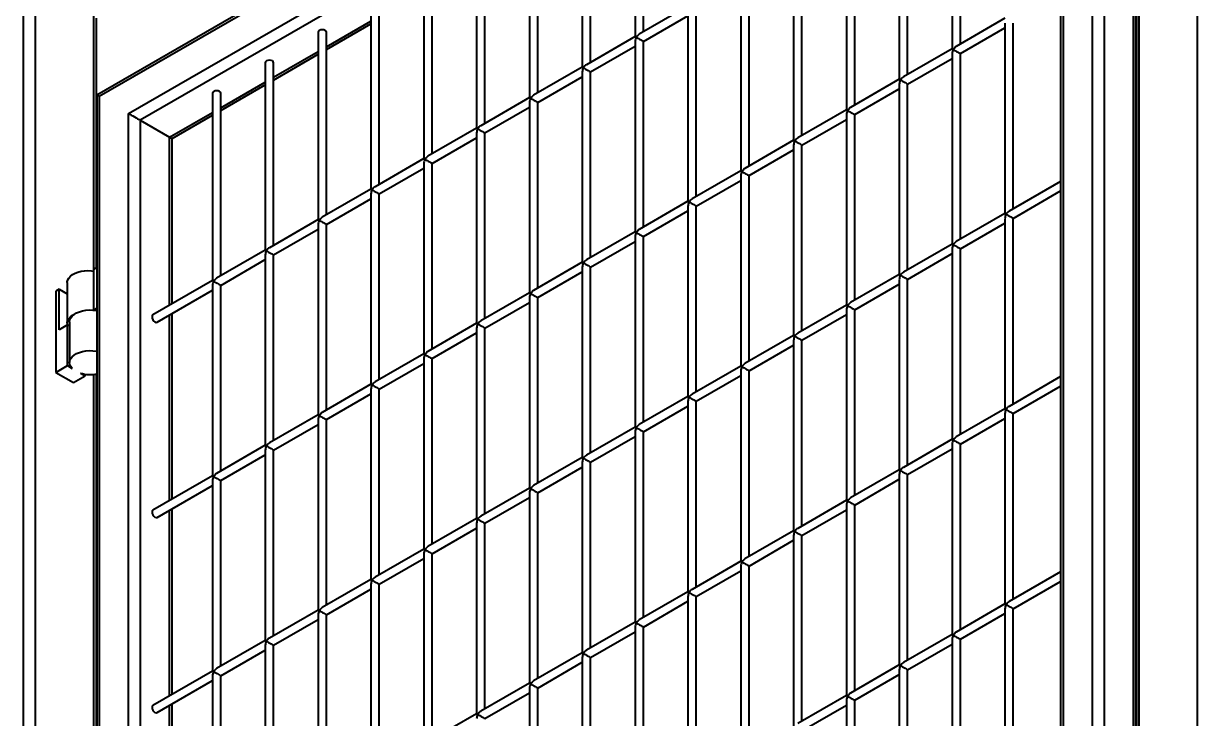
# Model space of a CAD drawing. Header units: millimetres. Extents: x 0 to 297, y 0 to 210.
# Drawn here: x 212.51 to 219.58, y 84.85 to 89.04 of the extents above; entities that cross this region are included whole.
import ezdxf

# ---------------------------------------------------------------- set-up
doc = ezdxf.new("R2010")
doc.units = ezdxf.units.MM
doc.layers.add('轮廓实线层', color=7, linetype='Continuous', lineweight=40)

msp = doc.modelspace()

# ---------------------------------------------------------------- linework, layer by layer
at = {"layer": '轮廓实线层', "color": 8, "linetype": 'Continuous', "lineweight": 40}
for p, q in [((219.5835, 77.2894), (219.5835, 93.3753)), ((219.2299, 93.1712), (219.2299, 77.0853)), ((218.7592, 91.6542), (213.216, 88.4542)), ((219.1981, 78.963), (219.1981, 90.5868)), ((212.5124, 73.2073), (212.5124, 89.2932)), ((212.5831, 89.2932), (212.5831, 73.2073)), ((212.9367, 87.5581), (212.9367, 89.0891)), ((214.337, 88.8972), (214.6052, 89.0521)), ((214.0188, 88.7135), (214.287, 88.8684)), ((213.7006, 88.5299), (213.9688, 88.6847)), ((213.3928, 88.3521), (213.6506, 88.501)), ((213.216, 88.4542), (213.216, 74.3449)), ((213.3928, 87.3399), (213.3928, 88.3521)), ((213.3928, 86.1641), (213.3928, 87.2822)), ((212.9367, 75.31), (212.9367, 86.9236)), ((213.3928, 84.9883), (213.3928, 86.1063)), ((213.3928, 83.8124), (213.3928, 84.9305))]:
    msp.add_line(p, q, dxfattribs=at)
at = {"layer": '轮廓实线层', "color": 7, "linetype": 'Continuous', "lineweight": 40}
for p, q in [((219.2153, 93.1508), (219.2153, 77.0768)), ((218.986, 92.0878), (212.9539, 88.6056)), ((219.0213, 92.0913), (219.0213, 77.3936)), ((218.9506, 92.0505), (212.9685, 88.5971)), ((218.9506, 77.4344), (218.9506, 92.0505)), ((213.1453, 88.495), (218.7739, 91.7443)), ((218.7739, 91.7443), (218.7739, 77.5365)), ((218.7592, 91.695), (218.7592, 77.545)), ((219.2128, 78.9676), (219.2128, 90.5835)), ((216.1962, 90.087), (216.1962, 88.9583)), ((216.2462, 88.9871), (216.2462, 90.087)), ((218.1054, 90.0316), (218.1054, 88.8846)), ((218.1554, 88.9135), (218.1554, 90.0316)), ((215.878, 89.9033), (215.878, 88.7746)), ((215.928, 88.8035), (215.928, 89.9033)), ((217.7872, 89.8479), (217.7872, 88.7009)), ((217.8372, 88.7298), (217.8372, 89.8479)), ((215.5598, 89.7196), (215.5598, 88.5909)), ((215.6098, 88.6198), (215.6098, 89.7196)), ((217.469, 89.6642), (217.469, 88.5172)), ((217.519, 88.5461), (217.519, 89.6642)), ((215.2416, 89.5359), (215.2416, 88.4072)), ((215.2916, 88.4361), (215.2916, 89.5359)), ((217.1508, 89.4805), (217.1508, 88.3335)), ((217.2008, 88.3624), (217.2008, 89.4805)), ((214.9234, 89.3522), (214.9234, 88.2235)), ((214.9734, 88.2524), (214.9734, 89.3522)), ((216.8326, 89.2968), (216.8326, 88.1499)), ((216.8826, 88.1787), (216.8826, 89.2968)), ((214.6052, 89.1685), (214.6052, 88.0398)), ((214.6552, 88.0687), (214.6552, 89.1685)), ((216.5144, 89.142), (216.2212, 88.9727)), ((216.5144, 89.1131), (216.5144, 87.9662)), ((216.5644, 87.995), (216.5644, 89.1131)), ((212.9513, 87.5665), (212.9513, 89.0687)), ((214.337, 88.8803), (214.6052, 89.0352)), ((216.2462, 88.9294), (216.5144, 89.0842)), ((218.4236, 89.0683), (218.1304, 88.8991)), ((218.4236, 89.0394), (218.4236, 87.8925)), ((218.4736, 87.9214), (218.4736, 89.0394)), ((214.287, 88.9849), (214.287, 87.8561)), ((214.337, 87.885), (214.337, 88.9849)), ((216.1962, 88.9583), (215.903, 88.789)), ((218.1554, 88.8557), (218.4236, 89.0106)), ((215.928, 88.7457), (216.1962, 88.9006)), ((216.1962, 88.9294), (216.1962, 87.7825)), ((216.2462, 87.8113), (216.2462, 88.9294)), ((218.1054, 88.8846), (217.8122, 88.7154)), ((214.0188, 88.6966), (214.287, 88.8515)), ((217.8372, 88.6721), (218.1054, 88.8269)), ((218.1054, 88.8557), (218.1054, 87.7088)), ((218.1554, 87.7377), (218.1554, 88.8557)), ((213.9688, 88.8012), (213.9688, 87.6724)), ((214.0188, 87.7013), (214.0188, 88.8012)), ((215.878, 88.7746), (215.5848, 88.6053)), ((215.878, 88.7457), (215.878, 87.5988)), ((215.928, 87.6276), (215.928, 88.7457)), ((215.6098, 88.562), (215.878, 88.7169)), ((217.7872, 88.7009), (217.494, 88.5317)), ((217.7872, 88.6721), (217.7872, 87.5251)), ((217.8372, 87.554), (217.8372, 88.6721)), ((212.9539, 88.6056), (212.9539, 73.9317)), ((213.6506, 88.6175), (213.6506, 87.4888)), ((213.7006, 88.5129), (213.9688, 88.6678)), ((213.7006, 87.5176), (213.7006, 88.6175)), ((217.519, 88.4884), (217.7872, 88.6432)), ((212.9685, 88.5971), (212.9685, 73.981)), ((215.5598, 88.5909), (215.2666, 88.4216)), ((215.2916, 88.3783), (215.5598, 88.5332)), ((215.5598, 88.562), (215.5598, 87.4151)), ((215.6098, 87.4439), (215.6098, 88.562)), ((213.1453, 74.2872), (213.1453, 88.495)), ((213.4074, 88.3437), (213.6506, 88.4841)), ((217.469, 88.5172), (217.1758, 88.348)), ((217.2008, 88.3047), (217.469, 88.4595)), ((217.469, 88.4884), (217.469, 87.3414)), ((217.519, 87.3703), (217.519, 88.4884)), ((213.216, 88.4542), (213.3928, 88.3521)), ((215.2416, 88.4072), (214.9484, 88.238)), ((213.4074, 87.3484), (213.4074, 88.3437)), ((214.9734, 88.1946), (215.2416, 88.3495)), ((215.2416, 88.3783), (215.2416, 87.2314)), ((215.2916, 87.2603), (215.2916, 88.3783)), ((217.1508, 88.3335), (216.8576, 88.1643)), ((216.8826, 88.121), (217.1508, 88.2758)), ((217.1508, 88.3047), (217.1508, 87.1577)), ((217.2008, 87.1866), (217.2008, 88.3047)), ((214.9234, 88.2235), (214.6302, 88.0543)), ((214.9234, 88.1946), (214.9234, 87.0477)), ((214.9734, 87.0766), (214.9734, 88.1946)), ((214.6552, 88.011), (214.9234, 88.1658)), ((216.8326, 88.1499), (216.5394, 87.9806)), ((216.8326, 88.121), (216.8326, 86.974)), ((216.8826, 87.0029), (216.8826, 88.121)), ((214.6052, 88.0398), (214.312, 87.8706)), ((216.5644, 87.9373), (216.8326, 88.0921)), ((218.7592, 88.0862), (218.4486, 87.9069)), ((214.337, 87.8273), (214.6052, 87.9821)), ((214.6052, 88.011), (214.6052, 86.864)), ((214.6552, 86.8929), (214.6552, 88.011)), ((216.5144, 87.9662), (216.2212, 87.7969)), ((218.4736, 87.8636), (218.7592, 88.0285)), ((216.2462, 87.7536), (216.5144, 87.9084)), ((216.5144, 87.9373), (216.5144, 86.7903)), ((216.5644, 86.8192), (216.5644, 87.9373)), ((214.287, 87.8561), (213.9938, 87.6869)), ((214.287, 87.8273), (214.287, 86.6803)), ((214.337, 86.7092), (214.337, 87.8273)), ((218.4236, 87.8925), (218.1304, 87.7232)), ((218.1554, 87.6799), (218.4236, 87.8348)), ((218.4236, 87.8636), (218.4236, 86.7167)), ((218.4736, 86.7455), (218.4736, 87.8636)), ((214.0188, 87.6436), (214.287, 87.7984)), ((216.1962, 87.7825), (215.903, 87.6132)), ((216.1962, 87.7536), (216.1962, 86.6066)), ((216.2462, 86.6355), (216.2462, 87.7536)), ((215.928, 87.5699), (216.1962, 87.7247)), ((218.1054, 87.7088), (217.8122, 87.5395)), ((213.9688, 87.6724), (213.6756, 87.5032)), ((213.7006, 87.4599), (213.9688, 87.6147)), ((213.9688, 87.6436), (213.9688, 86.4966)), ((214.0188, 86.5255), (214.0188, 87.6436)), ((217.8372, 87.4962), (218.1054, 87.6511)), ((218.1054, 87.6799), (218.1054, 86.533)), ((218.1554, 86.5618), (218.1554, 87.6799)), ((212.9539, 87.568), (212.9332, 87.556)), ((212.9332, 87.556), (212.9332, 87.3111)), ((215.878, 87.5988), (215.5848, 87.4295)), ((215.6098, 87.3862), (215.878, 87.541)), ((215.878, 87.5699), (215.878, 86.423)), ((215.928, 86.4518), (215.928, 87.5699)), ((212.7763, 87.4764), (212.7763, 87.2315)), ((213.6506, 87.4888), (213.2919, 87.2817)), ((217.7872, 87.5251), (217.494, 87.3558)), ((217.7872, 87.4962), (217.7872, 86.3493)), ((217.8372, 86.3782), (217.8372, 87.4962)), ((212.7281, 87.4377), (212.7069, 87.4254)), ((212.7069, 87.4254), (212.7069, 86.9355)), ((212.7281, 87.1927), (212.7281, 87.4377)), ((212.7281, 87.4377), (212.7763, 87.4098)), ((213.3169, 87.2384), (213.6506, 87.431)), ((213.6506, 87.4599), (213.6506, 86.3129)), ((213.7006, 86.3418), (213.7006, 87.4599)), ((215.5598, 87.4151), (215.2666, 87.2458)), ((217.519, 87.3125), (217.7872, 87.4674)), ((215.2916, 87.2025), (215.5598, 87.3573)), ((215.5598, 87.3862), (215.5598, 86.2393)), ((215.6098, 86.2681), (215.6098, 87.3862)), ((217.469, 87.3414), (217.1758, 87.1722)), ((212.9332, 87.3111), (212.9539, 87.323)), ((213.4074, 86.1725), (213.4074, 87.2906)), ((217.2008, 87.1289), (217.469, 87.2837)), ((217.469, 87.3125), (217.469, 86.1656)), ((217.519, 86.1945), (217.519, 87.3125)), ((212.7776, 87.2213), (212.7281, 87.1927)), ((212.7776, 86.9763), (212.7776, 87.2213)), ((212.7776, 87.2213), (212.7905, 87.2138)), ((212.7905, 87.2396), (212.7905, 86.9947)), ((215.2416, 87.2314), (214.9484, 87.0621)), ((215.2416, 87.2025), (215.2416, 86.0556)), ((215.2916, 86.0844), (215.2916, 87.2025)), ((214.9734, 87.0188), (215.2416, 87.1737)), ((217.1508, 87.1577), (216.8576, 86.9885)), ((217.1508, 87.1289), (217.1508, 85.9819)), ((217.2008, 86.0108), (217.2008, 87.1289)), ((214.9234, 87.0477), (214.6302, 86.8784)), ((216.8826, 86.9452), (217.1508, 87.1)), ((212.7069, 86.9355), (212.7776, 86.9763)), ((212.7776, 86.9763), (212.8059, 86.96)), ((214.6552, 86.8351), (214.9234, 86.99)), ((214.9234, 87.0188), (214.9234, 85.8719)), ((214.9734, 85.9007), (214.9734, 87.0188)), ((212.7069, 86.9355), (212.8129, 86.8743)), ((212.8129, 86.8743), (212.8837, 86.9151)), ((212.8554, 86.9314), (212.8837, 86.9151)), ((212.8837, 86.9151), (212.8837, 86.9249)), ((212.9513, 75.3184), (212.9513, 86.9255)), ((216.8326, 86.974), (216.5394, 86.8048)), ((216.5644, 86.7615), (216.8326, 86.9163)), ((216.8326, 86.9452), (216.8326, 85.7982)), ((216.8826, 85.8271), (216.8826, 86.9452)), ((218.7592, 86.9104), (218.4486, 86.7311)), ((214.6052, 86.864), (214.312, 86.6947)), ((214.6052, 86.8351), (214.6052, 85.6882)), ((214.6552, 85.7171), (214.6552, 86.8351)), ((218.4736, 86.6878), (218.7592, 86.8527)), ((214.337, 86.6514), (214.6052, 86.8063)), ((216.5144, 86.7903), (216.2212, 86.6211)), ((216.2462, 86.5778), (216.5144, 86.7326)), ((216.5144, 86.7615), (216.5144, 85.6145)), ((216.5644, 85.6434), (216.5644, 86.7615)), ((218.4236, 86.7167), (218.1304, 86.5474)), ((214.287, 86.6803), (213.9938, 86.5111)), ((214.0188, 86.4678), (214.287, 86.6226)), ((214.287, 86.6514), (214.287, 85.5045)), ((214.337, 85.5334), (214.337, 86.6514)), ((218.1554, 86.5041), (218.4236, 86.6589)), ((218.4236, 86.6878), (218.4236, 85.5409)), ((218.4736, 85.5697), (218.4736, 86.6878)), ((216.1962, 86.6066), (215.903, 86.4374)), ((216.1962, 86.5778), (216.1962, 85.4308)), ((216.2462, 85.4597), (216.2462, 86.5778)), ((213.9688, 86.4966), (213.6756, 86.3274)), ((215.928, 86.3941), (216.1962, 86.5489)), ((218.1054, 86.533), (217.8122, 86.3637)), ((218.1054, 86.5041), (218.1054, 85.3572)), ((218.1554, 85.386), (218.1554, 86.5041)), ((213.7006, 86.2841), (213.9688, 86.4389)), ((213.9688, 86.4678), (213.9688, 85.3208)), ((214.0188, 85.3497), (214.0188, 86.4678)), ((215.878, 86.423), (215.5848, 86.2537)), ((217.8372, 86.3204), (218.1054, 86.4752)), ((215.6098, 86.2104), (215.878, 86.3652)), ((215.878, 86.3941), (215.878, 85.2471)), ((215.928, 85.276), (215.928, 86.3941)), ((217.7872, 86.3493), (217.494, 86.18)), ((213.6506, 86.3129), (213.2919, 86.1058)), ((213.6506, 86.2841), (213.6506, 85.1371)), ((213.7006, 85.166), (213.7006, 86.2841)), ((217.519, 86.1367), (217.7872, 86.2916)), ((217.7872, 86.3204), (217.7872, 85.1735)), ((217.8372, 85.2023), (217.8372, 86.3204)), ((213.3169, 86.0625), (213.6506, 86.2552)), ((215.5598, 86.2393), (215.2666, 86.07)), ((215.5598, 86.2104), (215.5598, 85.0634)), ((215.6098, 85.0923), (215.6098, 86.2104)), ((215.2916, 86.0267), (215.5598, 86.1815)), ((217.469, 86.1656), (217.1758, 85.9963)), ((217.469, 86.1367), (217.469, 84.9898)), ((217.519, 85.0186), (217.519, 86.1367)), ((213.4074, 84.9967), (213.4074, 86.1148)), ((215.2416, 86.0556), (214.9484, 85.8863)), ((217.2008, 85.953), (217.469, 86.1079)), ((214.9734, 85.843), (215.2416, 85.9978)), ((215.2416, 86.0267), (215.2416, 84.8798)), ((215.2916, 84.9086), (215.2916, 86.0267)), ((217.1508, 85.9819), (216.8576, 85.8126)), ((216.8826, 85.7693), (217.1508, 85.9242)), ((217.1508, 85.953), (217.1508, 84.8061)), ((217.2008, 84.835), (217.2008, 85.953)), ((214.9234, 85.8719), (214.6302, 85.7026)), ((214.9234, 85.843), (214.9234, 84.6961)), ((214.9734, 84.7249), (214.9734, 85.843)), ((214.6552, 85.6593), (214.9234, 85.8141)), ((216.8326, 85.7982), (216.5394, 85.629)), ((216.5644, 85.5857), (216.8326, 85.7405)), ((216.8326, 85.7693), (216.8326, 84.6224)), ((216.8826, 84.6513), (216.8826, 85.7693)), ((218.7592, 85.7346), (218.4486, 85.5553)), ((214.6052, 85.6882), (214.312, 85.5189)), ((214.6052, 85.6593), (214.6052, 84.5124)), ((214.6552, 84.5412), (214.6552, 85.6593)), ((218.4736, 85.512), (218.7592, 85.6769)), ((214.337, 85.4756), (214.6052, 85.6305)), ((216.5144, 85.6145), (216.2212, 85.4453)), ((216.5144, 85.5857), (216.5144, 84.4387)), ((216.5644, 84.4676), (216.5644, 85.5857)), ((214.287, 85.5045), (213.9938, 85.3352)), ((216.2462, 85.402), (216.5144, 85.5568)), ((218.4236, 85.5409), (218.1304, 85.3716)), ((218.4236, 85.512), (218.4236, 84.365)), ((218.4736, 84.3939), (218.4736, 85.512)), ((214.0188, 85.2919), (214.287, 85.4468)), ((214.287, 85.4756), (214.287, 84.3287)), ((214.337, 84.3575), (214.337, 85.4756)), ((216.1962, 85.4308), (215.903, 85.2616)), ((218.1554, 85.3283), (218.4236, 85.4831)), ((215.928, 85.2183), (216.1962, 85.3731)), ((216.1962, 85.402), (216.1962, 84.255)), ((216.2462, 84.2839), (216.2462, 85.402)), ((218.1054, 85.3572), (217.8122, 85.1879)), ((213.9688, 85.3208), (213.6756, 85.1515)), ((213.9688, 85.2919), (213.9688, 84.145)), ((214.0188, 84.1739), (214.0188, 85.2919)), ((217.8372, 85.1446), (218.1054, 85.2994)), ((218.1054, 85.3283), (218.1054, 84.1813)), ((218.1554, 84.2102), (218.1554, 85.3283)), ((213.7006, 85.1082), (213.9688, 85.2631)), ((215.878, 85.2471), (215.5848, 85.0779)), ((215.878, 85.2183), (215.878, 84.0713)), ((215.928, 84.1002), (215.928, 85.2183)), ((213.6506, 85.1371), (213.2919, 84.93)), ((215.6098, 85.0346), (215.878, 85.1894)), ((217.7872, 85.1735), (217.494, 85.0042)), ((217.7872, 85.1446), (217.7872, 83.9977)), ((217.8372, 84.0265), (217.8372, 85.1446)), ((213.3169, 84.8867), (213.6506, 85.0794)), ((213.6506, 85.1082), (213.6506, 83.9613)), ((213.7006, 83.9902), (213.7006, 85.1082)), ((217.519, 84.9609), (217.7872, 85.1157)), ((215.5598, 85.0634), (215.2666, 84.8942)), ((215.2916, 84.8509), (215.5598, 85.0057)), ((215.5598, 85.0346), (215.5598, 83.8876)), ((215.6098, 83.9165), (215.6098, 85.0346)), ((213.4074, 83.8209), (213.4074, 84.939)), ((217.469, 84.9898), (217.1758, 84.8205)), ((217.2008, 84.7772), (217.469, 84.932)), ((217.469, 84.9609), (217.469, 83.814)), ((217.519, 83.8428), (217.519, 84.9609)), ((215.2416, 84.8798), (214.9484, 84.7105))]:
    msp.add_line(p, q, dxfattribs=at)
at = {"layer": '轮廓实线层', "color": 7, "linetype": 'Continuous', "lineweight": 40, "flags": 128}
for points in [[(214.3297, 88.9951), (214.3216, 88.9982), (214.312, 88.9993), (214.3024, 88.9982), (214.2943, 88.9951), (214.2889, 88.9904), (214.287, 88.9849)], [(214.337, 88.9849), (214.3351, 88.9904), (214.3297, 88.9951)], [(214.0115, 88.8114), (214.0034, 88.8145), (213.9938, 88.8156), (213.9842, 88.8145), (213.9761, 88.8114), (213.9707, 88.8067), (213.9688, 88.8012)], [(214.0188, 88.8012), (214.0169, 88.8067), (214.0115, 88.8114)], [(213.6933, 88.6277), (213.6852, 88.6308), (213.6756, 88.6319), (213.666, 88.6308), (213.6579, 88.6277), (213.6525, 88.623), (213.6506, 88.6175)], [(213.7006, 88.6175), (213.6987, 88.623), (213.6933, 88.6277)], [(212.7763, 87.4764), (212.7765, 87.4804), (212.7794, 87.4924), (212.7858, 87.504), (212.7954, 87.5147), (212.808, 87.5244), (212.8232, 87.5328), (212.8406, 87.5395), (212.8598, 87.5445), (212.8801, 87.5475), (212.901, 87.5486), (212.9219, 87.5476), (212.9332, 87.5462)], [(212.7776, 87.2213), (212.7771, 87.2233), (212.7765, 87.2354), (212.7794, 87.2474), (212.7858, 87.259), (212.7954, 87.2698), (212.808, 87.2795), (212.8203, 87.2864)], [(212.7905, 87.2396), (212.7905, 87.2398), (212.7923, 87.2519), (212.7976, 87.2636), (212.8062, 87.2747), (212.8179, 87.2847), (212.8323, 87.2935), (212.8491, 87.3008), (212.8678, 87.3063), (212.8878, 87.31), (212.9086, 87.3117), (212.9296, 87.3113), (212.9501, 87.309), (212.9539, 87.3083)], [(213.2919, 87.2817), (213.2919, 87.2817), (213.2881, 87.2772), (213.2867, 87.2702), (213.2881, 87.2616), (213.2919, 87.2528), (213.2976, 87.2451), (213.3044, 87.2396), (213.3111, 87.2372), (213.3169, 87.2384)], [(212.8059, 86.96), (212.7974, 86.971), (212.7922, 86.9828), (212.7905, 86.9949), (212.7923, 87.0069), (212.7976, 87.0187), (212.8062, 87.0297), (212.8179, 87.0398), (212.8323, 87.0486), (212.8491, 87.0558), (212.8678, 87.0614), (212.8878, 87.065), (212.9086, 87.0667), (212.9296, 87.0664), (212.9501, 87.064), (212.9539, 87.0633)], [(213.2919, 86.1058), (213.2919, 86.1058), (213.2881, 86.1014), (213.2867, 86.0944), (213.2881, 86.0858), (213.2919, 86.077), (213.2976, 86.0692), (213.3044, 86.0638), (213.3111, 86.0614), (213.3169, 86.0625)], [(213.2919, 84.93), (213.2919, 84.93), (213.2881, 84.9256), (213.2867, 84.9186), (213.2881, 84.91), (213.2919, 84.9012), (213.2976, 84.8934), (213.3044, 84.888), (213.3111, 84.8856), (213.3169, 84.8867)]]:
    msp.add_lwpolyline(points, dxfattribs=at)
at = {"layer": '轮廓实线层', "color": 7, "linetype": 'Continuous', "lineweight": 40}
msp.add_arc((212.9156, 87.1295), 0.2071, 253.08006, 280.64105, dxfattribs=at)
for centre, major_axis, ratio, start_param, end_param in [((216.2212, 88.9439), (0.025, -0.0144), 0.00007, 3.141633, 3.927031), ((216.2212, 88.9439), (0.0177, 0.0306), 0.577335, 1.570837, 2.356235), ((216.2212, 88.9439), (0.0177, 0.0306), 0.577335, 0.785358, 1.570837), ((216.2212, 88.9439), (0.025, -0.0144), 0.00007, 3.927031, 6.283226), ((218.1304, 88.8702), (0.025, -0.0144), 0.00007, 3.141633, 3.927031), ((218.1304, 88.8702), (0.0177, 0.0306), 0.577335, 0.785358, 1.570837), ((218.1304, 88.8702), (0.0177, 0.0306), 0.577335, 1.570837, 2.356235), ((218.1304, 88.8702), (0.025, -0.0144), 0.00007, 3.927031, 6.283226), ((215.903, 88.7602), (0.025, -0.0144), 0.00007, 3.141633, 3.927031), ((215.903, 88.7602), (0.0177, 0.0306), 0.577335, 1.570837, 2.356235), ((215.903, 88.7602), (0.0177, 0.0306), 0.577335, 0.785358, 1.570837), ((215.903, 88.7602), (0.025, -0.0144), 0.00007, 3.927031, 6.283226), ((217.8122, 88.6865), (0.025, -0.0144), 0.00007, 3.141633, 3.927031), ((217.8122, 88.6865), (0.0177, 0.0306), 0.577335, 1.570837, 2.356235), ((217.8122, 88.6865), (0.0177, 0.0306), 0.577335, 0.785358, 1.570837), ((217.8122, 88.6865), (0.025, -0.0144), 0.00007, 3.927031, 6.283226), ((213.0039, 88.5767), (0.05, -0.0289), 0.00007, 3.141633, 3.927031), ((215.5848, 88.5765), (0.0177, 0.0306), 0.577335, 0.785358, 1.570837), ((215.5848, 88.5765), (0.025, -0.0144), 0.00007, 3.141633, 3.927031), ((215.5848, 88.5765), (0.0177, 0.0306), 0.577335, 1.570837, 2.356235), ((215.5848, 88.5765), (0.025, -0.0144), 0.00007, 3.927031, 6.283226), ((217.494, 88.5028), (0.0177, 0.0306), 0.577335, 0.785358, 1.570837), ((213.1806, 88.4746), (0.05, -0.0289), 0.00007, 3.927031, 5.497828), ((217.494, 88.5028), (0.025, -0.0144), 0.00007, 3.141633, 3.927031), ((217.494, 88.5028), (0.0177, 0.0306), 0.577335, 1.570837, 2.356235), ((217.494, 88.5028), (0.025, -0.0144), 0.00007, 3.927031, 6.283226), ((215.2666, 88.3928), (0.025, -0.0144), 0.00007, 3.141633, 3.927031), ((215.2666, 88.3928), (0.0177, 0.0306), 0.577335, 1.570837, 2.356235), ((215.2666, 88.3928), (0.0177, 0.0306), 0.577335, 0.785358, 1.570837), ((215.2666, 88.3928), (0.025, -0.0144), 0.00007, 3.927031, 6.283226), ((213.3574, 88.3726), (0.05, -0.0289), 0.00007, 5.497828, 6.283226), ((217.1758, 88.3191), (0.025, -0.0144), 0.00007, 3.141633, 3.927031), ((217.1758, 88.3191), (0.0177, 0.0306), 0.577335, 1.570837, 2.356235), ((217.1758, 88.3191), (0.0177, 0.0306), 0.577335, 0.785358, 1.570837), ((217.1758, 88.3191), (0.025, -0.0144), 0.00007, 3.927031, 6.283226), ((214.9484, 88.2091), (0.025, -0.0144), 0.00007, 3.141633, 3.927031), ((214.9484, 88.2091), (0.0177, 0.0306), 0.577335, 1.570837, 2.356235), ((214.9484, 88.2091), (0.0177, 0.0306), 0.577335, 0.785358, 1.570837), ((214.9484, 88.2091), (0.025, -0.0144), 0.00007, 3.927031, 6.283226), ((216.8576, 88.1354), (0.025, -0.0144), 0.00007, 3.141633, 3.927031), ((216.8576, 88.1354), (0.0177, 0.0306), 0.577335, 1.570837, 2.356235), ((216.8576, 88.1354), (0.0177, 0.0306), 0.577335, 0.785358, 1.570837), ((216.8576, 88.1354), (0.025, -0.0144), 0.00007, 3.927031, 6.283226), ((214.6302, 88.0254), (0.025, -0.0144), 0.00007, 3.141633, 3.927031), ((214.6302, 88.0254), (0.0177, 0.0306), 0.577335, 1.570837, 2.356235), ((214.6302, 88.0254), (0.0177, 0.0306), 0.577335, 0.785358, 1.570837), ((214.6302, 88.0254), (0.025, -0.0144), 0.00007, 3.927031, 6.283226), ((216.5394, 87.9517), (0.025, -0.0144), 0.00007, 3.141633, 3.927031), ((216.5394, 87.9517), (0.0177, 0.0306), 0.577335, 0.785358, 1.570837), ((216.5394, 87.9517), (0.0177, 0.0306), 0.577335, 1.570837, 2.356235), ((216.5394, 87.9517), (0.025, -0.0144), 0.00007, 3.927031, 6.283226), ((218.4486, 87.8781), (0.0177, 0.0306), 0.577335, 0.785358, 1.570837), ((214.312, 87.8417), (0.025, -0.0144), 0.00007, 3.141633, 3.927031), ((214.312, 87.8417), (0.0177, 0.0306), 0.577335, 1.570837, 2.356235), ((214.312, 87.8417), (0.0177, 0.0306), 0.577335, 0.785358, 1.570837), ((214.312, 87.8417), (0.025, -0.0144), 0.00007, 3.927031, 6.283226), ((218.4486, 87.8781), (0.025, -0.0144), 0.00007, 3.141633, 3.927031), ((218.4486, 87.8781), (0.0177, 0.0306), 0.577335, 1.570837, 2.356235), ((218.4486, 87.8781), (0.025, -0.0144), 0.00007, 3.927031, 6.283226), ((216.2212, 87.768), (0.025, -0.0144), 0.00007, 3.141633, 3.927031), ((216.2212, 87.768), (0.0177, 0.0306), 0.577335, 1.570837, 2.356235), ((216.2212, 87.768), (0.0177, 0.0306), 0.577335, 0.785358, 1.570837), ((216.2212, 87.768), (0.025, -0.0144), 0.00007, 3.927031, 6.283226), ((213.9938, 87.658), (0.0177, 0.0306), 0.577335, 0.785358, 1.570837), ((218.1304, 87.6944), (0.025, -0.0144), 0.00007, 3.141633, 3.927031), ((218.1304, 87.6944), (0.0177, 0.0306), 0.577335, 1.570837, 2.356235), ((218.1304, 87.6944), (0.0177, 0.0306), 0.577335, 0.785358, 1.570837), ((218.1304, 87.6944), (0.025, -0.0144), 0.00007, 3.927031, 6.283226), ((213.9938, 87.658), (0.025, -0.0144), 0.00007, 3.141633, 3.927031), ((213.9938, 87.658), (0.0177, 0.0306), 0.577335, 1.570837, 2.356235), ((213.9938, 87.658), (0.025, -0.0144), 0.00007, 3.927031, 6.283226), ((215.903, 87.5843), (0.0177, 0.0306), 0.577335, 0.785358, 1.570837), ((215.903, 87.5843), (0.025, -0.0144), 0.00007, 3.141633, 3.927031), ((215.903, 87.5843), (0.0177, 0.0306), 0.577335, 1.570837, 2.356235), ((215.903, 87.5843), (0.025, -0.0144), 0.00007, 3.927031, 6.283226), ((213.6756, 87.4743), (0.025, -0.0144), 0.00007, 3.141633, 3.927031), ((213.6756, 87.4743), (0.0177, 0.0306), 0.577335, 1.570837, 2.356235), ((213.6756, 87.4743), (0.0177, 0.0306), 0.577335, 0.785358, 1.570837), ((213.6756, 87.4743), (0.025, -0.0144), 0.00007, 3.927031, 6.283226), ((217.8122, 87.5107), (0.025, -0.0144), 0.00007, 3.141633, 3.927031), ((217.8122, 87.5107), (0.0177, 0.0306), 0.577335, 1.570837, 2.356235), ((217.8122, 87.5107), (0.0177, 0.0306), 0.577335, 0.785358, 1.570837), ((217.8122, 87.5107), (0.025, -0.0144), 0.00007, 3.927031, 6.283226), ((215.5848, 87.4006), (0.025, -0.0144), 0.00007, 3.141633, 3.927031), ((215.5848, 87.4006), (0.0177, 0.0306), 0.577335, 1.570837, 2.356235), ((215.5848, 87.4006), (0.0177, 0.0306), 0.577335, 0.785358, 1.570837), ((215.5848, 87.4006), (0.025, -0.0144), 0.00007, 3.927031, 6.283226), ((217.494, 87.327), (0.025, -0.0144), 0.00007, 3.141633, 3.927031), ((217.494, 87.327), (0.0177, 0.0306), 0.577335, 1.570837, 2.356235), ((217.494, 87.327), (0.0177, 0.0306), 0.577335, 0.785358, 1.570837), ((217.494, 87.327), (0.025, -0.0144), 0.00007, 3.927031, 6.283226), ((215.2666, 87.217), (0.025, -0.0144), 0.00007, 3.141633, 3.927031), ((215.2666, 87.217), (0.0177, 0.0306), 0.577335, 1.570837, 2.356235), ((215.2666, 87.217), (0.0177, 0.0306), 0.577335, 0.785358, 1.570837), ((215.2666, 87.217), (0.025, -0.0144), 0.00007, 3.927031, 6.283226), ((217.1758, 87.1433), (0.025, -0.0144), 0.00007, 3.141633, 3.927031), ((217.1758, 87.1433), (0.0177, 0.0306), 0.577335, 1.570837, 2.356235), ((217.1758, 87.1433), (0.0177, 0.0306), 0.577335, 0.785358, 1.570837), ((217.1758, 87.1433), (0.025, -0.0144), 0.00007, 3.927031, 6.283226), ((214.9484, 87.0333), (0.025, -0.0144), 0.00007, 3.141633, 3.927031), ((214.9484, 87.0333), (0.0177, 0.0306), 0.577335, 0.785358, 1.570837), ((214.9484, 87.0333), (0.0177, 0.0306), 0.577335, 1.570837, 2.356235), ((214.9484, 87.0333), (0.025, -0.0144), 0.00007, 3.927031, 6.283226), ((216.8576, 86.9596), (0.0177, 0.0306), 0.577335, 0.785358, 1.570837), ((216.8576, 86.9596), (0.025, -0.0144), 0.00007, 3.141633, 3.927031), ((216.8576, 86.9596), (0.0177, 0.0306), 0.577335, 1.570837, 2.356235), ((216.8576, 86.9596), (0.025, -0.0144), 0.00007, 3.927031, 6.283226), ((214.6302, 86.8496), (0.025, -0.0144), 0.00007, 3.141633, 3.927031), ((214.6302, 86.8496), (0.0177, 0.0306), 0.577335, 1.570837, 2.356235), ((214.6302, 86.8496), (0.0177, 0.0306), 0.577335, 0.785358, 1.570837), ((214.6302, 86.8496), (0.025, -0.0144), 0.00007, 3.927031, 6.283226), ((216.5394, 86.7759), (0.025, -0.0144), 0.00007, 3.141633, 3.927031), ((216.5394, 86.7759), (0.0177, 0.0306), 0.577335, 1.570837, 2.356235), ((216.5394, 86.7759), (0.0177, 0.0306), 0.577335, 0.785358, 1.570837), ((216.5394, 86.7759), (0.025, -0.0144), 0.00007, 3.927031, 6.283226), ((214.312, 86.6659), (0.0177, 0.0306), 0.577335, 0.785358, 1.570837), ((218.4486, 86.7022), (0.025, -0.0144), 0.00007, 3.141633, 3.927031), ((218.4486, 86.7022), (0.0177, 0.0306), 0.577335, 1.570837, 2.356235), ((218.4486, 86.7022), (0.0177, 0.0306), 0.577335, 0.785358, 1.570837), ((218.4486, 86.7022), (0.025, -0.0144), 0.00007, 3.927031, 6.283226), ((214.312, 86.6659), (0.025, -0.0144), 0.00007, 3.141633, 3.927031), ((214.312, 86.6659), (0.0177, 0.0306), 0.577335, 1.570837, 2.356235), ((214.312, 86.6659), (0.025, -0.0144), 0.00007, 3.927031, 6.283226), ((216.2212, 86.5922), (0.0177, 0.0306), 0.577335, 0.785358, 1.570837), ((216.2212, 86.5922), (0.025, -0.0144), 0.00007, 3.141633, 3.927031), ((216.2212, 86.5922), (0.0177, 0.0306), 0.577335, 1.570837, 2.356235), ((216.2212, 86.5922), (0.025, -0.0144), 0.00007, 3.927031, 6.283226), ((213.9938, 86.4822), (0.025, -0.0144), 0.00007, 3.141633, 3.927031), ((213.9938, 86.4822), (0.0177, 0.0306), 0.577335, 1.570837, 2.356235), ((213.9938, 86.4822), (0.0177, 0.0306), 0.577335, 0.785358, 1.570837), ((213.9938, 86.4822), (0.025, -0.0144), 0.00007, 3.927031, 6.283226), ((218.1304, 86.5185), (0.025, -0.0144), 0.00007, 3.141633, 3.927031), ((218.1304, 86.5185), (0.0177, 0.0306), 0.577335, 1.570837, 2.356235), ((218.1304, 86.5185), (0.0177, 0.0306), 0.577335, 0.785358, 1.570837), ((218.1304, 86.5185), (0.025, -0.0144), 0.00007, 3.927031, 6.283226), ((215.903, 86.4085), (0.025, -0.0144), 0.00007, 3.141633, 3.927031), ((215.903, 86.4085), (0.0177, 0.0306), 0.577335, 1.570837, 2.356235), ((215.903, 86.4085), (0.0177, 0.0306), 0.577335, 0.785358, 1.570837), ((215.903, 86.4085), (0.025, -0.0144), 0.00007, 3.927031, 6.283226), ((217.8122, 86.3349), (0.025, -0.0144), 0.00007, 3.141633, 3.927031), ((217.8122, 86.3349), (0.0177, 0.0306), 0.577335, 1.570837, 2.356235), ((217.8122, 86.3349), (0.0177, 0.0306), 0.577335, 0.785358, 1.570837), ((217.8122, 86.3349), (0.025, -0.0144), 0.00007, 3.927031, 6.283226), ((213.6756, 86.2985), (0.025, -0.0144), 0.00007, 3.141633, 3.927031), ((213.6756, 86.2985), (0.0177, 0.0306), 0.577335, 1.570837, 2.356235), ((213.6756, 86.2985), (0.0177, 0.0306), 0.577335, 0.785358, 1.570837), ((213.6756, 86.2985), (0.025, -0.0144), 0.00007, 3.927031, 6.283226), ((215.5848, 86.2248), (0.025, -0.0144), 0.00007, 3.141633, 3.927031), ((215.5848, 86.2248), (0.0177, 0.0306), 0.577335, 1.570837, 2.356235), ((215.5848, 86.2248), (0.0177, 0.0306), 0.577335, 0.785358, 1.570837), ((215.5848, 86.2248), (0.025, -0.0144), 0.00007, 3.927031, 6.283226), ((217.494, 86.1512), (0.025, -0.0144), 0.00007, 3.141633, 3.927031), ((217.494, 86.1512), (0.0177, 0.0306), 0.577335, 1.570837, 2.356235), ((217.494, 86.1512), (0.0177, 0.0306), 0.577335, 0.785358, 1.570837), ((217.494, 86.1512), (0.025, -0.0144), 0.00007, 3.927031, 6.283226), ((215.2666, 86.0411), (0.025, -0.0144), 0.00007, 3.141633, 3.927031), ((215.2666, 86.0411), (0.0177, 0.0306), 0.577335, 0.785358, 1.570837), ((215.2666, 86.0411), (0.0177, 0.0306), 0.577335, 1.570837, 2.356235), ((215.2666, 86.0411), (0.025, -0.0144), 0.00007, 3.927031, 6.283226), ((217.1758, 85.9675), (0.0177, 0.0306), 0.577335, 0.785358, 1.570837), ((217.1758, 85.9675), (0.025, -0.0144), 0.00007, 3.141633, 3.927031), ((217.1758, 85.9675), (0.0177, 0.0306), 0.577335, 1.570837, 2.356235), ((217.1758, 85.9675), (0.025, -0.0144), 0.00007, 3.927031, 6.283226), ((214.9484, 85.8574), (0.025, -0.0144), 0.00007, 3.141633, 3.927031), ((214.9484, 85.8574), (0.0177, 0.0306), 0.577335, 1.570837, 2.356235), ((214.9484, 85.8574), (0.0177, 0.0306), 0.577335, 0.785358, 1.570837), ((214.9484, 85.8574), (0.025, -0.0144), 0.00007, 3.927031, 6.283226), ((216.8576, 85.7838), (0.025, -0.0144), 0.00007, 3.141633, 3.927031), ((216.8576, 85.7838), (0.0177, 0.0306), 0.577335, 1.570837, 2.356235), ((216.8576, 85.7838), (0.0177, 0.0306), 0.577335, 0.785358, 1.570837), ((216.8576, 85.7838), (0.025, -0.0144), 0.00007, 3.927031, 6.283226), ((214.6302, 85.6738), (0.0177, 0.0306), 0.577335, 0.785358, 1.570837), ((214.6302, 85.6738), (0.025, -0.0144), 0.00007, 3.141633, 3.927031), ((214.6302, 85.6738), (0.0177, 0.0306), 0.577335, 1.570837, 2.356235), ((214.6302, 85.6738), (0.025, -0.0144), 0.00007, 3.927031, 6.283226), ((216.5394, 85.6001), (0.025, -0.0144), 0.00007, 3.141633, 3.927031), ((216.5394, 85.6001), (0.0177, 0.0306), 0.577335, 1.570837, 2.356235), ((216.5394, 85.6001), (0.0177, 0.0306), 0.577335, 0.785358, 1.570837), ((216.5394, 85.6001), (0.025, -0.0144), 0.00007, 3.927031, 6.283226), ((214.312, 85.4901), (0.025, -0.0144), 0.00007, 3.141633, 3.927031), ((214.312, 85.4901), (0.0177, 0.0306), 0.577335, 1.570837, 2.356235), ((214.312, 85.4901), (0.0177, 0.0306), 0.577335, 0.785358, 1.570837), ((214.312, 85.4901), (0.025, -0.0144), 0.00007, 3.927031, 6.283226), ((218.4486, 85.5264), (0.025, -0.0144), 0.00007, 3.141633, 3.927031), ((218.4486, 85.5264), (0.0177, 0.0306), 0.577335, 1.570837, 2.356235), ((218.4486, 85.5264), (0.0177, 0.0306), 0.577335, 0.785358, 1.570837), ((218.4486, 85.5264), (0.025, -0.0144), 0.00007, 3.927031, 6.283226), ((216.2212, 85.4164), (0.025, -0.0144), 0.00007, 3.141633, 3.927031), ((216.2212, 85.4164), (0.0177, 0.0306), 0.577335, 1.570837, 2.356235), ((216.2212, 85.4164), (0.0177, 0.0306), 0.577335, 0.785358, 1.570837), ((216.2212, 85.4164), (0.025, -0.0144), 0.00007, 3.927031, 6.283226), ((218.1304, 85.3427), (0.025, -0.0144), 0.00007, 3.141633, 3.927031), ((218.1304, 85.3427), (0.0177, 0.0306), 0.577335, 1.570837, 2.356235), ((218.1304, 85.3427), (0.0177, 0.0306), 0.577335, 0.785358, 1.570837), ((218.1304, 85.3427), (0.025, -0.0144), 0.00007, 3.927031, 6.283226), ((213.9938, 85.3064), (0.025, -0.0144), 0.00007, 3.141633, 3.927031), ((213.9938, 85.3064), (0.0177, 0.0306), 0.577335, 1.570837, 2.356235), ((213.9938, 85.3064), (0.0177, 0.0306), 0.577335, 0.785358, 1.570837), ((213.9938, 85.3064), (0.025, -0.0144), 0.00007, 3.927031, 6.283226), ((215.903, 85.2327), (0.025, -0.0144), 0.00007, 3.141633, 3.927031), ((215.903, 85.2327), (0.0177, 0.0306), 0.577335, 1.570837, 2.356235), ((215.903, 85.2327), (0.0177, 0.0306), 0.577335, 0.785358, 1.570837), ((215.903, 85.2327), (0.025, -0.0144), 0.00007, 3.927031, 6.283226), ((213.6756, 85.1227), (0.025, -0.0144), 0.00007, 3.141633, 3.927031), ((213.6756, 85.1227), (0.0177, 0.0306), 0.577335, 0.785358, 1.570837), ((217.8122, 85.159), (0.025, -0.0144), 0.00007, 3.141633, 3.927031), ((217.8122, 85.159), (0.0177, 0.0306), 0.577335, 1.570837, 2.356235), ((217.8122, 85.159), (0.0177, 0.0306), 0.577335, 0.785358, 1.570837), ((217.8122, 85.159), (0.025, -0.0144), 0.00007, 3.927031, 6.283226), ((213.6756, 85.1227), (0.0177, 0.0306), 0.577335, 1.570837, 2.356235), ((213.6756, 85.1227), (0.025, -0.0144), 0.00007, 3.927031, 6.283226), ((215.5848, 85.049), (0.0177, 0.0306), 0.577335, 0.785358, 1.570837), ((215.5848, 85.049), (0.025, -0.0144), 0.00007, 3.141633, 3.927031), ((215.5848, 85.049), (0.0177, 0.0306), 0.577335, 1.570837, 2.356235), ((215.5848, 85.049), (0.025, -0.0144), 0.00007, 3.927031, 6.283226), ((217.494, 84.9753), (0.0177, 0.0306), 0.577335, 0.785358, 1.570837), ((217.494, 84.9753), (0.025, -0.0144), 0.00007, 3.141633, 3.927031), ((217.494, 84.9753), (0.0177, 0.0306), 0.577335, 1.570837, 2.356235), ((217.494, 84.9753), (0.025, -0.0144), 0.00007, 3.927031, 6.283226), ((215.2666, 84.8653), (0.025, -0.0144), 0.00007, 3.141633, 3.927031), ((215.2666, 84.8653), (0.0177, 0.0306), 0.577335, 1.570837, 2.356235), ((215.2666, 84.8653), (0.0177, 0.0306), 0.577335, 0.785358, 1.570837), ((215.2666, 84.8653), (0.025, -0.0144), 0.00007, 3.927031, 6.283226)]:
    msp.add_ellipse(centre, major_axis=major_axis, ratio=ratio, start_param=start_param, end_param=end_param, dxfattribs=at)

doc.saveas('drawing.dxf')
